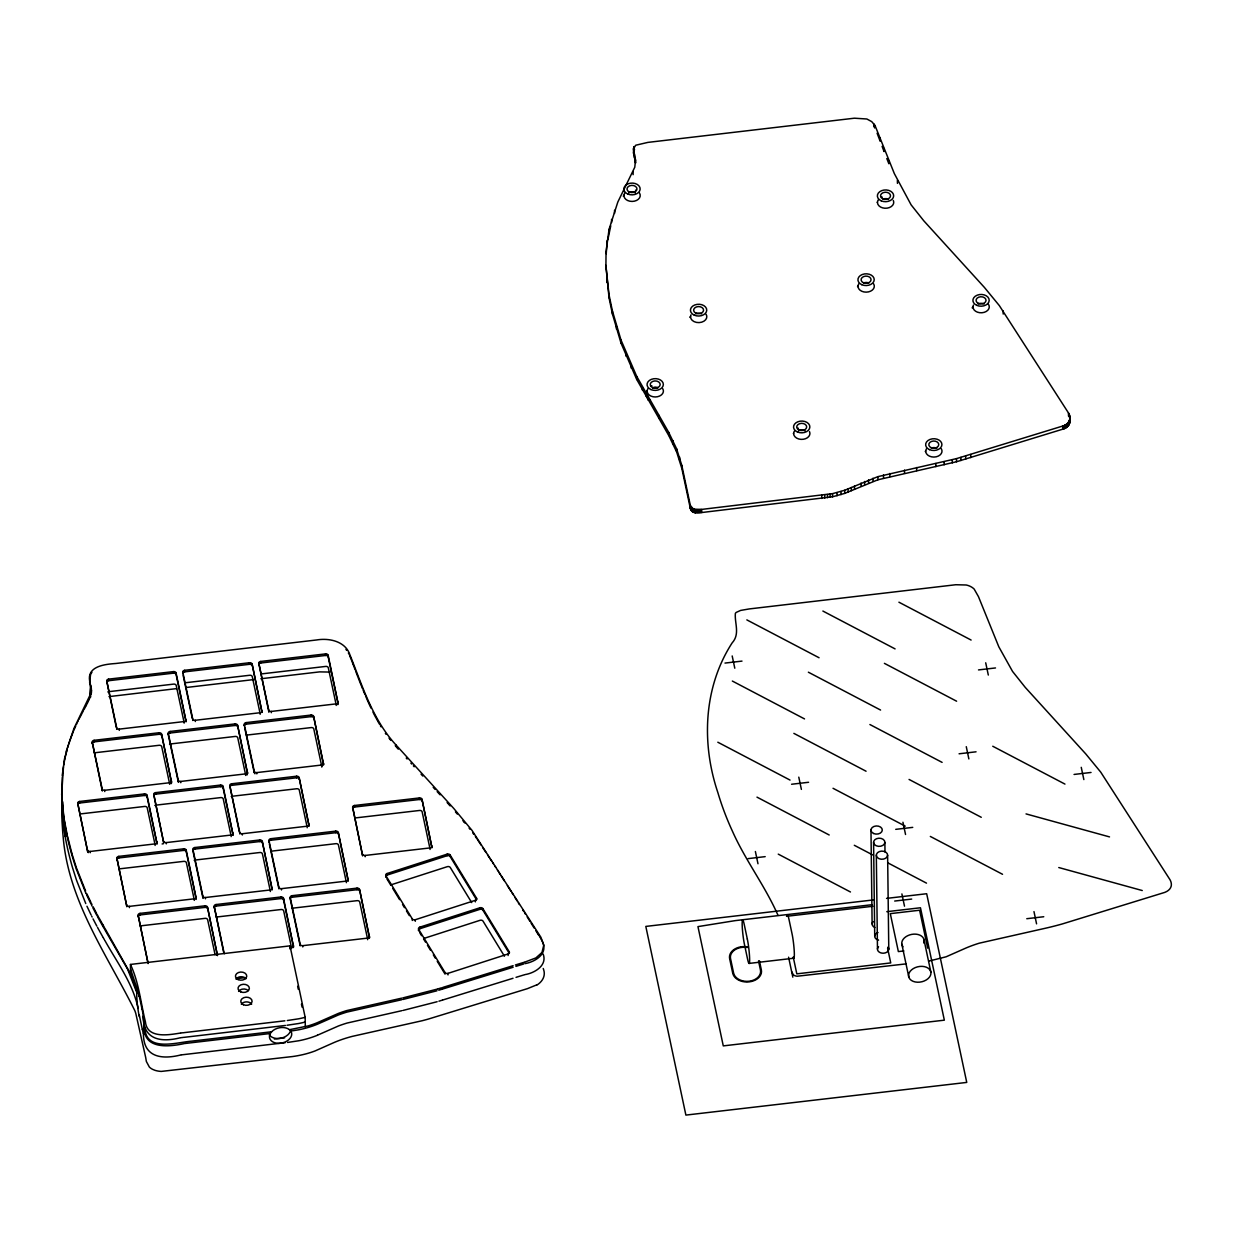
<?xml version="1.0" encoding="UTF-8"?>
<svg xmlns="http://www.w3.org/2000/svg" width="1233" height="1233" viewBox="0 0 1233 1233"><rect width="100%" height="100%" fill="white"/><g stroke="black" fill="none" stroke-linecap="round" stroke-linejoin="round"><path stroke-width="1.5" d="M72.47 867.508C65.272 842.309 60.278 815.984 62.267 789.69M605.896 268.424L606.035 252.272L609.04 229.369L617.825 202.027L634.779 167.226L635.534 159.951L633.454 148.946L635.719 145.232L647.864 142.396L854.407 118.198L866.861 119L871.716 121.62L874.998 125.473L894.357 173.637L911.125 204.863L923.825 220.846L984.381 287.397L999.331 305.599L1068.132 412.423C1072.232 417.432 1068.826 424.953 1062.692 426.048L956.515 458.614L877.881 476.647L844.713 490.256L832.537 493.647L701.639 509.414L693.547 509.183L690.357 505.545L681.803 465.38L676.609 448.797L668.702 432.351L636.706 376.358L620.985 340L612.416 310.947L609.01 294.718L605.865 265.295L609.04 297.847L612.447 314.091L621.016 343.128L636.737 379.487L668.733 435.48L676.64 451.925L681.849 468.509L690.388 508.69L693.578 512.312L701.669 512.543L832.583 496.776L844.744 493.385L877.911 479.776L956.546 461.743L1062.723 429.192C1068.934 427.99 1071.23 421.378 1069.658 415.814M90.965 694.78A24.352 17.57 -0.7 0 0 91.442 692.329L91.35 688.8A30.964 22.348 -0.7 0 0 91.257 688.137L89.732 681.464A43.91 31.688 -0.7 0 1 89.624 680.755C87.081 666.02 105.391 664.248 115.825 663.493L316.665 639.958C329.257 637.815 345.41 641.299 349.91 654.769C362.394 685.98 372.69 719.656 395.947 744.917M91.412 690.696L91.427 690.634A24.352 17.57 -0.7 0 1 90.934 693.223L73.965 728.379L66.243 751.298M62.359 776.127L62.436 775.172M62.313 774.941L64.548 758.634L67.276 748.878M62.667 801.866L61.989 819.236A105.591 76.199 -0.7 0 0 62.004 821.07L62.791 832.953A174.608 126.028 -0.7 0 0 63.083 835.897C68.015 900.768 106.901 954.527 134.875 1010.752A109.275 78.881 -0.7 0 1 135.815 1013.541L145.556 1056.881A75.645 54.591 -0.7 0 1 145.879 1058.577L146.172 1060.411A38.67 27.912 -0.7 0 0 146.403 1061.567L149.347 1067.038A13.748 9.926 -0.7 0 0 152.815 1069.443L155.111 1070.367A19.697 14.21 -0.7 0 0 161.276 1071.415L292.56 1056.542A88.576 63.931 -0.7 0 0 305.553 1053.984L307.171 1053.537A74.412 53.713 -0.7 0 0 315.139 1050.917L333.511 1042.764A98.101 70.805 -0.7 0 1 337.827 1040.991A108.504 78.311 -0.7 0 1 341.603 1039.604A110.893 80.037 -0.7 0 1 352.191 1036.398L422.133 1020.739A219.644 158.533 -0.7 0 0 428.159 1019.121L527.447 988.65L536.694 984.89M62.267 777.283L62.004 798.953M606.235 253.705L607.145 240.327M63.469 766.772L61.665 794.468L64.131 820.022M63.762 764.999L64.733 759.328M607.823 239.803L610.751 225.839M64.825 758.881L65.935 754.164M66.674 751.236L66.274 752.87M67.568 747.799L68.431 744.948M68.709 744.1L69.634 741.372M90.626 695.89L89.577 698.587M70.004 740.309L70.897 737.843M71.206 737.01L73.456 731.2M73.795 730.368L74.519 728.703M74.704 728.287L75.814 725.821M89.362 699.065L88.576 700.776M90.626 685.517L89.778 693.285A43.91 31.688 -0.7 0 0 89.886 693.994L90.61 697.138M76.585 724.187L76.97 723.386M90.595 674.359L89.639 682.327A43.91 31.688 -0.7 0 0 89.762 683.02L91.273 689.709A30.964 22.348 -0.7 0 1 91.365 690.357L91.396 690.68M77.741 721.783L78.342 720.581M88.206 701.515L87.281 703.396M634.517 149.332L633.546 153.015L635.581 163.095L635.534 159.951M78.943 719.378L79.544 718.176M79.96 717.329L80.823 715.649M86.88 704.151L86.002 705.862M81.255 714.816L82.133 713.152M85.694 706.432L83.936 709.73M82.58 712.32L83.32 710.902M90.918 673.773L91.936 672.324M317.42 1035.227L338.428 1025.979A106.5 76.862 -0.7 0 1 347.089 1023.051L401.881 1010.675M387.07 873.534L387.085 875.091A2.266 1.634 -0.7 0 0 385.929 877.264L385.914 875.692A2.266 1.634 -0.7 0 1 387.07 873.534L447.147 854.145A2.266 1.634 -0.7 0 1 450.122 854.962L476.508 898.163L476.524 899.736L450.153 856.534L450.122 854.962M387.085 875.091L447.163 855.702A2.266 1.634 -0.7 0 1 450.153 856.534M390.984 884.847L447.302 866.676A2.266 1.634 -0.7 0 1 450.276 867.493L471.715 902.602M385.914 875.692L412.284 918.893A2.266 1.634 -0.7 0 0 415.274 919.726L475.337 900.321A2.266 1.634 -0.7 0 0 476.508 898.163M419.821 927.17L419.836 928.742A2.266 1.634 -0.7 0 0 418.681 930.9L418.65 929.328A2.266 1.634 -0.7 0 1 419.821 927.17L479.884 907.781A2.266 1.634 -0.7 0 1 482.874 908.598L509.244 951.799L509.26 953.371L482.889 910.17L482.874 908.598M419.836 928.742L479.914 909.337A2.266 1.634 -0.7 0 1 482.889 910.17M423.72 938.483L480.038 920.311A2.266 1.634 -0.7 0 1 483.028 921.128L504.451 956.238M418.65 929.328L445.036 972.529A2.266 1.634 -0.7 0 0 448.011 973.361L508.088 953.972A2.266 1.634 -0.7 0 0 509.244 951.799M515.394 964.961L524.318 962.233M515.903 966.379L523.686 963.99M516.026 977.337L524.472 974.764M442.755 987.433L513.128 965.67M442.555 989.066L513.144 967.242M442.323 989.128L438.778 990.222M442.678 1000.025L513.02 978.278M442.447 1000.102L438.917 1001.181M441.584 987.787L438.054 988.866M437.345 989.082L402.898 997.898M437.006 990.762L402.914 999.47M437.145 1001.72L403.052 1010.428M524.965 962.048L535.893 957.918L541.965 952.492L543.799 945.064L540.871 937.219L471.962 830.318L453.775 808.463L396.024 744.994M524.981 963.62C534.336 962.048 547.159 954.758 543.152 943.43M525.119 974.579C534.583 973.053 547.514 965.47 543.167 954.08M285.116 1042.748L280.708 1043.257A11.313 7.752 -12.1 0 1 270.582 1033.1A11.313 7.752 -12.1 0 1 289.508 1029.694L308.065 1025.933A78.064 56.348 -0.7 0 0 317.266 1022.696L338.274 1013.449A106.5 76.862 -0.7 0 1 346.935 1010.521L401.742 998.144M104.774 928.079L130.559 973.839L130.436 964.437L290.002 945.865L305.168 1017.317L303.457 1017.749A85.092 61.419 -0.7 0 1 298.494 1018.828L287.304 1020.523M305.229 1022.003L303.503 1022.45A85.092 61.419 -0.7 0 1 298.556 1023.529L287.058 1025.255M401.758 999.716L346.951 1012.093A106.5 76.862 -0.7 0 0 338.289 1015.021L317.297 1024.269A80.237 57.92 -0.7 0 1 298.633 1029.802L290.818 1031.065A11.313 7.706 -13.1 0 1 280.708 1043.21L181.436 1054.878M928.881 961.093L946.112 956.793L966.009 948.007A110.569 79.806 -0.7 0 1 979.279 943.183L1045.522 928.218A261.797 188.957 -0.7 0 0 1062.353 923.933L1164.091 892.6A12.762 9.217 -0.7 0 0 1165.293 892.168A11.636 8.4 -0.7 0 0 1171.103 886.435A13.393 9.664 -0.7 0 0 1171.335 884.97A15.12 10.912 -0.7 0 0 1171.18 882.89L1171.057 882.35A19.574 14.133 -0.7 0 0 1170.703 881.241A21.192 15.289 -0.7 0 0 1169.886 879.545L1100.73 772.135L1085.78 753.933L1025.24 687.382L1012.54 671.415L998.807 646.786L978.463 596.633L974.178 589.097A16.322 11.775 -0.7 0 0 973.13 588.156A14.981 10.82 -0.7 0 0 966.21 584.997L955.806 584.735L749.263 608.932L740.617 610.427L736.24 612.4A5.379 3.884 -0.7 0 0 735.361 613.448C734.498 623.281 740.247 634.024 732.125 642.917C703.488 687.228 701.284 743.36 717.853 792.557A502.34 362.579 -0.7 0 0 732.618 831.612C745.58 860.68 765.246 886.203 778.008 915.348M108.982 696.614L176.442 688.63M287.566 1042.455L298.756 1040.76A80.237 57.92 -0.7 0 0 317.451 1035.258M285.44 1025.455L183.979 1037.354M284.638 1037.847L279.691 1038.417A11.313 7.691 -13.1 0 0 290.68 1030.048M185.721 687.552L253.967 679.553M260.857 678.751L319.609 671.877L329.935 672.077M284.854 1020.816L184.21 1032.622M271.614 1031.774L191.654 1041.145C176.242 1042.394 146.003 1052.258 144.831 1027.906M184.935 1043.503L270.335 1033.501M905.978 963.898L797.304 976.212A7.86 5.672 -0.7 0 1 796.071 976.043A5.949 4.285 -0.7 0 1 794.946 975.719A5.194 3.745 -0.7 0 1 793.374 974.81L791.648 971.635M274.343 1039.049L279.49 1038.448A11.313 7.752 -12.1 0 1 269.333 1034.857M116.303 727.455L106.747 681.017A2.266 1.634 -0.7 0 1 108.643 679.136L173.499 671.6A2.266 1.634 -0.7 0 1 176.072 672.941L186.029 721.259A2.266 1.634 -0.7 0 1 185.998 721.875M252.133 665.666A2.266 1.634 -0.7 0 0 249.559 664.31L184.703 671.862A2.266 1.634 -0.7 0 0 182.808 673.727L182.792 672.17A2.266 1.634 -0.7 0 1 184.688 670.29L249.528 662.737A2.266 1.634 -0.7 0 1 252.118 664.094L262.059 712.412L252.118 664.094M268.948 712.073A2.266 1.634 -0.7 0 1 268.779 711.641L258.822 663.308A2.266 1.634 -0.7 0 1 260.718 661.443L325.574 653.891A2.266 1.634 -0.7 0 1 328.148 655.247L338.104 703.565A2.266 1.634 -0.7 0 1 337.811 704.644M106.778 682.573A2.266 1.634 -0.7 0 1 108.658 680.708L173.514 673.156A2.266 1.634 -0.7 0 1 176.103 674.513L186.029 721.259M258.838 664.88A2.266 1.634 -0.7 0 1 260.733 663.015L325.589 655.463A2.266 1.634 -0.7 0 1 328.163 656.819L338.104 703.565M184.827 682.82L249.683 675.268A2.266 1.634 -0.7 0 1 252.272 676.624L259.716 711.688M260.872 673.973L325.728 666.421A2.266 1.634 -0.7 0 1 328.302 667.777L335.746 702.841M106.747 681.017L116.688 727.763A2.266 1.634 -0.7 0 0 119.262 729.119L184.118 721.567A2.266 1.634 -0.7 0 0 186.013 719.702M182.792 672.17L192.718 718.916A2.266 1.634 -0.7 0 0 195.292 720.272L260.148 712.72A2.266 1.634 -0.7 0 0 262.043 710.855M258.822 663.308L268.748 710.069A2.266 1.634 -0.7 0 0 271.337 711.426L336.177 703.873A2.266 1.634 -0.7 0 0 338.073 702.009M724.989 663.077L741.989 661.104M102.37 790.923A2.266 1.634 -0.7 0 1 102.2 790.492L92.244 742.174A2.266 1.634 -0.7 0 1 94.14 740.309L158.995 732.756A2.266 1.634 -0.7 0 1 161.569 734.113L171.526 782.431L161.569 734.113M168.289 734.591L168.274 733.327A2.266 1.634 -0.7 0 1 170.169 731.446L235.025 723.91A2.266 1.634 -0.7 0 1 237.599 725.251L247.556 773.584L237.599 725.251M313.66 717.976A2.266 1.634 -0.7 0 0 311.086 716.62L246.23 724.172A2.266 1.634 -0.7 0 0 244.334 726.037L244.319 724.48A2.266 1.634 -0.7 0 1 246.199 722.6L311.055 715.063A2.266 1.634 -0.7 0 1 313.644 716.404L323.585 764.722L313.644 716.404M92.259 743.746A2.266 1.634 -0.7 0 1 94.155 741.865L159.011 734.313A2.266 1.634 -0.7 0 1 161.585 735.669M168.289 734.436A2.266 1.634 -0.7 0 1 170.185 733.019L235.041 725.466A2.266 1.634 -0.7 0 1 237.63 726.823M94.294 752.824L159.149 745.287A2.266 1.634 -0.7 0 1 161.723 746.628L169.168 781.691M246.353 735.13L311.209 727.578A2.266 1.634 -0.7 0 1 313.798 728.934L321.859 766.926M978.509 669.92L995.509 667.947M92.244 742.174L102.169 788.935A2.266 1.634 -0.7 0 0 104.759 790.276L169.599 782.739A2.266 1.634 -0.7 0 0 171.495 780.859M168.274 733.327L178.215 780.073A2.266 1.634 -0.7 0 0 180.789 781.429L245.644 773.877A2.266 1.634 -0.7 0 0 247.54 772.012M244.319 724.48L254.245 771.226A2.266 1.634 -0.7 0 0 256.818 772.582L321.674 765.03A2.266 1.634 -0.7 0 0 323.57 763.165M77.741 803.33L87.682 851.649L77.741 803.33A2.266 1.634 -0.7 0 1 79.636 801.465L144.477 793.913A2.266 1.634 -0.7 0 1 147.066 795.27L157.007 843.588A2.266 1.634 -0.7 0 1 157.023 844.035M153.771 794.484L163.712 842.802L153.771 794.484A2.266 1.634 -0.7 0 1 155.666 792.619L220.522 785.067A2.266 1.634 -0.7 0 1 223.096 786.423L233.037 834.741A2.266 1.634 -0.7 0 1 233.006 835.357M239.356 832.09L229.8 785.637A2.266 1.634 -0.7 0 1 231.696 783.772L296.552 776.22A2.266 1.634 -0.7 0 1 299.126 777.576L309.082 825.894L299.126 777.576M77.756 804.902A2.266 1.634 -0.7 0 1 79.652 803.022L144.508 795.485A2.266 1.634 -0.7 0 1 147.081 796.842L157.007 843.588M153.786 796.056A2.266 1.634 -0.7 0 1 155.682 794.175L220.537 786.639A2.266 1.634 -0.7 0 1 223.111 787.979L233.037 834.741M229.816 787.209A2.266 1.634 -0.7 0 1 231.712 785.329L296.567 777.792A2.266 1.634 -0.7 0 1 299.157 779.133M79.775 813.996L144.631 806.444A2.266 1.634 -0.7 0 1 147.22 807.8L154.664 842.863M352.669 807.353L362.61 855.671L352.669 807.353A2.266 1.634 -0.7 0 1 354.549 805.488L419.405 797.936A2.266 1.634 -0.7 0 1 421.994 799.292L431.935 847.61L421.994 799.292M352.684 808.925A2.266 1.634 -0.7 0 1 354.58 807.045L419.436 799.508A2.266 1.634 -0.7 0 1 422.01 800.849M354.703 818.003L419.559 810.466A2.266 1.634 -0.7 0 1 422.148 811.823L429.593 846.886M87.666 850.092A2.266 1.634 -0.7 0 0 90.24 851.448L155.096 843.896A2.266 1.634 -0.7 0 0 156.992 842.016M163.696 841.245A2.266 1.634 -0.7 0 0 166.285 842.586L231.126 835.049A2.266 1.634 -0.7 0 0 233.022 833.169M229.8 785.637L239.741 832.398A2.266 1.634 -0.7 0 0 242.315 833.739L307.171 826.202A2.266 1.634 -0.7 0 0 309.067 824.322M959.074 753.795L976.058 751.806M116.904 858.245L126.845 906.579L116.904 858.245A2.266 1.634 -0.7 0 1 118.784 856.38L183.64 848.828A2.266 1.634 -0.7 0 1 186.229 850.184L196.17 898.503A2.266 1.634 -0.7 0 1 196.001 899.427M192.949 850.678L192.934 849.398A2.266 1.634 -0.7 0 1 194.829 847.533L259.685 839.981A2.266 1.634 -0.7 0 1 262.259 841.338L272.2 889.656L262.259 841.338M338.304 834.047A2.266 1.634 -0.7 0 0 335.73 832.707L270.875 840.243A2.266 1.634 -0.7 0 0 268.979 842.124L268.964 840.552A2.266 1.634 -0.7 0 1 270.859 838.687L335.715 831.134A2.266 1.634 -0.7 0 1 338.289 832.491L348.245 880.809L338.289 832.491M116.919 859.817A2.266 1.634 -0.7 0 1 118.815 857.952L183.671 850.4A2.266 1.634 -0.7 0 1 186.245 851.756L196.17 898.503M192.98 850.354A2.266 1.634 -0.7 0 1 194.845 849.09L259.701 841.553A2.266 1.634 -0.7 0 1 262.275 842.894M791.586 784.25L808.586 782.277M118.938 868.911L183.794 861.358A2.266 1.634 -0.7 0 1 186.383 862.715L193.828 897.778M271.013 851.202L335.869 843.665A2.266 1.634 -0.7 0 1 338.443 845.021L345.887 880.085M362.594 854.115A2.266 1.634 -0.7 0 0 365.168 855.455L430.024 847.919A2.266 1.634 -0.7 0 0 431.92 846.038M1074.051 774.447L1091.035 772.459M126.829 905.007A2.266 1.634 -0.7 0 0 129.403 906.363L194.259 898.811A2.266 1.634 -0.7 0 0 196.155 896.93M192.934 849.398L202.859 896.16A2.266 1.634 -0.7 0 0 205.449 897.516L270.289 889.964A2.266 1.634 -0.7 0 0 272.185 888.084M268.964 840.552L278.889 887.313A2.266 1.634 -0.7 0 0 281.478 888.654L346.334 881.117A2.266 1.634 -0.7 0 0 348.23 879.237M147.729 961.694L138.173 915.256A2.266 1.634 -0.7 0 1 140.069 913.376L204.909 905.823A2.266 1.634 -0.7 0 1 207.498 907.18L217.44 955.498L207.498 907.18M223.759 952.847L214.203 906.394A2.266 1.634 -0.7 0 1 216.099 904.529L280.954 896.977A2.266 1.634 -0.7 0 1 283.528 898.333L293.485 946.651A2.266 1.634 -0.7 0 1 293.3 947.576M290.248 898.826L290.233 897.547A2.266 1.634 -0.7 0 1 292.129 895.682L356.984 888.13A2.266 1.634 -0.7 0 1 359.558 889.486L369.515 937.804L359.558 889.486M138.188 916.813A2.266 1.634 -0.7 0 1 140.084 914.948L204.94 907.396A2.266 1.634 -0.7 0 1 207.514 908.752M214.218 907.966A2.266 1.634 -0.7 0 1 216.114 906.101L280.97 898.549A2.266 1.634 -0.7 0 1 283.544 899.905L293.485 946.651M290.356 898.348A2.266 1.634 -0.7 0 1 292.159 897.239L357 889.702A2.266 1.634 -0.7 0 1 359.589 891.058M895.744 829.347L912.744 827.374M140.223 925.906L205.063 918.354A2.266 1.634 -0.7 0 1 207.653 919.71L215.097 954.774M216.253 917.059L281.109 909.507A2.266 1.634 -0.7 0 1 283.682 910.863L291.127 945.927M748.184 858.615L765.184 856.642M290.233 897.547L300.174 944.308A2.266 1.634 -0.7 0 0 302.748 945.665L367.604 938.113A2.266 1.634 -0.7 0 0 369.499 936.232M873.18 899.951L645.815 926.415L685.887 1115.094L966.749 1082.42L926.677 893.725L886.558 898.395M894.696 901.046L911.696 899.073M236.828 978.632L245.228 977.646M871.947 904.714L735.284 920.619L697.955 926.615L723.278 1045.892L944.339 1020.169L920.465 907.765L886.789 911.68M786.515 916.304L872.933 906.255M1026.781 918.708L1043.765 916.735M749.078 963.42L793.805 958.226M183.625 1032.684L181.174 1032.961M903.866 950.936L898.364 951.583L890.303 913.638L919.618 910.231L927.678 948.162M183.393 1037.415L180.912 1037.693M184.349 1043.58C167.518 1047.218 142.35 1049.375 144.184 1025.055M180.527 1033.038C168.659 1034.949 147.051 1038.941 145.402 1021.756C140.685 1002.629 138.944 982.501 130.467 964.499M180.789 1054.955C161.23 1059.887 143.12 1057.097 143.444 1033.362M180.265 1037.77C160.752 1042.748 142.905 1039.619 143.244 1016.131M1026.041 813.903L1109.515 836.899M1058.777 867.539L1142.251 890.534M898.919 602.197L971.111 640.05M822.873 611.044L895.081 648.897M884.4 663.354L956.608 701.207M992.75 746.242L1064.958 784.096M746.844 619.891L819.051 657.744M808.37 672.201L880.578 710.054M869.897 724.526L942.104 762.379M732.34 681.048L804.533 718.916M909.06 779.441L981.268 817.294M793.867 733.373L866.059 771.226M930.329 836.436L1002.537 874.289M833.03 788.288L905.222 826.141M717.822 742.22L790.029 780.073M854.299 845.283L872.764 854.962M887.883 862.884L926.507 883.136M756.985 797.135L829.192 834.988M778.254 854.13L850.462 891.983M413.363 765.847L414.196 766.756M421.054 774.17L422.78 776.035M410.866 763.135L411.699 764.044M433.215 787.332L435.172 789.474M437.145 791.617L440.089 794.823M407.075 759.004L406.227 758.064M447.101 802.513L447.795 803.3M448.149 803.7L448.935 804.579M449.336 805.026L450.122 805.92M398.29 749.171L397.519 748.292M455.439 811.884L457.335 814.073M397.118 747.83L396.394 746.982M345.949 649.406L346.72 650.361M463.916 821.856L462.93 820.7M464.163 822.149L464.887 823.028M396.04 746.566L395.254 745.626M390.892 740.401L390.198 739.553M389.859 739.137L389.027 738.12M469.11 828.144L469.989 829.27M472.825 833.015L473.672 834.155M386.114 734.344L385.374 733.311M475.383 836.544L476.246 837.793M476.524 838.193L477.048 838.964M488.931 856.966L489.47 857.767M491.289 860.511L491.875 861.389M482.581 847.364L484.631 850.462M490.071 858.677L490.996 860.064M487.559 854.901L488.468 856.272M477.957 840.336L479.776 843.095M480.223 843.788L481.055 845.052M485.093 851.14L485.987 852.496M492.691 862.638L493.508 863.886M500.29 874.49L498.779 872.132M501.292 876.046L504.328 880.824M510.801 890.95L507.395 885.618M497.438 870.036L498.009 870.914M513.159 894.649L512.157 893.062M495.08 866.321L495.712 867.323M537.85 933.936L537.002 932.58M538.174 934.414L538.682 935.23M514.855 897.331L515.456 898.271M516.057 899.227L517.166 900.999M518.276 902.756L519.386 904.529M522.715 909.846L523.825 911.603M524.934 913.376L525.489 914.254M527.169 916.92L527.724 917.799M528.279 918.677L529.943 921.344M531.053 923.101L531.608 923.995M532.163 924.873L532.718 925.767M535.785 930.653L536.447 931.701M534.151 928.048L533.273 926.646M539.438 936.417L540.254 937.743M874.629 127.955L874.998 125.473M381.074 726.823L380.365 725.667M386.9 878.852L390.815 885.263M392.772 888.454L399.6 899.658M402.544 904.467L404.486 907.658M406.443 910.863L409.371 915.657M419.652 932.487L421.609 935.693M423.551 938.899L425.508 942.089M427.466 945.295L430.394 950.104M433.322 954.897L435.28 958.103M437.237 961.293L445.051 974.101L445.036 972.529M540.655 938.39L541.626 940.085M379.471 724.141L377.76 721.166M104.79 929.636L127.585 969.138L136.801 992.611A14.472 1.711 82.1 0 0 137.31 1002.83M104.928 940.594C117.089 962.449 132.856 983.348 138.111 1008.301M104.312 927.278L102.986 924.95M104.327 928.834L103.187 926.846M104.466 939.808L103.31 937.804M102.894 924.796L98.917 917.722M102.909 926.353L98.933 919.279M103.048 937.327L99.072 930.237M377.344 720.426L376.527 718.931M98.47 916.905L97.361 914.871M98.486 918.462L97.376 916.427M98.625 929.435L97.515 927.386M376.111 718.176L375.31 716.666M348.369 652.951L348.985 654.153M96.667 913.561L93.107 906.748M96.683 915.133L92.907 907.889M96.821 926.091L93.03 918.847M541.857 940.486L542.828 942.551M374.909 715.895L374.123 714.385M373.738 713.614L372.967 712.088M91.966 904.498L91.55 903.681M91.982 906.055L91.581 905.253M92.121 917.028L91.704 916.211M90.965 902.479L86.788 893.694M90.98 904.036L86.803 895.25M91.119 914.994L86.942 906.224M371.087 708.235L370.347 706.694M370.008 705.97L369.33 704.521M368.991 703.781L368.004 701.592M130.698 969.585L137.896 991.07M130.76 974.286L136.817 991.178M86.171 893.833L85.801 893.016M367.681 700.868L366.895 699.019M85.616 891.043L76.446 867.909M85.632 892.615L76.477 869.481M85.771 903.573L76.6 880.439M364.228 692.776L365.045 694.672M349.571 655.478L350.588 657.944M363.966 692.129L363.103 690.079M365.584 695.951L366.633 698.402M362.456 688.523L361.855 687.028M350.835 658.545L351.467 660.148M361.469 686.072L360.73 684.207M360.56 683.791L358.032 677.349M886.804 158.518L888.854 163.727L888.808 160.598M351.975 661.443L352.992 664.063M357.632 676.316L356.83 674.235M877.095 133.21L880.131 141.148L880.085 138.019M353.193 664.618L355.196 669.889M356.568 673.511L355.736 671.338M882.104 146.373L884.076 151.582L884.03 148.453M543.244 968.491L543.768 970.124A21.023 15.181 -0.7 0 1 536.91 985.059M76.323 867.523L72.454 855.394M76.354 869.095C69.079 847.826 64.024 825.771 62.297 803.346M76.477 880.054L72.608 867.924M72.331 854.978L71.776 853.082M71.668 852.666L67.491 836.144M144.477 1027.829L144.384 1027.459A14.472 1.464 83.1 0 0 144.246 1025.209M142.103 1009.457L139.036 994.939M142.35 1029.493L139.267 1014.99M1081.249 767.327L1083.853 779.58M985.706 662.799L988.311 675.052M1033.978 911.603L1036.568 923.856M966.271 746.674L968.861 758.927M902.941 822.241L905.546 834.494M923.902 939.346L930.9 972.282A11.313 7.752 -12 0 1 915.163 981.946A11.313 7.752 -12 0 1 913.252 968.629A11.313 7.752 -12 0 1 930.9 972.282M901.893 893.925L904.498 906.178M901.801 944.046L908.798 976.998M887.606 948.131L890.735 962.927L796.811 973.854L793.281 957.209M798.784 777.144L801.388 789.397M732.186 655.956L734.791 668.209M788.581 957.193L792.819 977.153M755.382 851.51L757.987 863.763M759.42 960.831L761.347 969.893A14.472 10.45 -0.7 0 1 749.232 981.869A14.472 10.45 -0.7 0 1 732.726 973.222L729.643 958.719A14.472 10.45 -0.7 0 1 747.537 946.898M758.526 960.923L760.453 970.001A13.578 9.802 -0.7 0 1 749.094 981.237A13.578 9.802 -0.7 0 1 733.62 973.114L730.537 958.611A13.578 9.802 -0.7 0 1 747.306 947.53M367.172 937.08L359.712 902.017A2.266 1.634 -0.7 0 0 357.138 900.66L292.283 908.212A2.266 1.634 -0.7 0 0 291.682 908.336M306.724 825.17L299.28 790.091A2.266 1.634 -0.7 0 0 296.706 788.75L231.85 796.287A2.266 1.634 -0.7 0 0 231.249 796.426M290.264 899.119L300.189 945.865L300.174 944.308M244.735 727.917L254.26 772.798L254.245 771.226M269.38 843.989L278.92 888.87L278.889 887.313M297.646 986.292L298.278 989.267M301.438 1004.155L302.07 1007.13M245.197 772.844L237.753 737.781A2.266 1.634 -0.7 0 0 235.179 736.44L170.324 743.977A2.266 1.634 -0.7 0 0 169.522 744.193M269.857 888.931L262.413 853.868A2.266 1.634 -0.7 0 0 259.839 852.512L194.984 860.064A2.266 1.634 -0.7 0 0 194.182 860.264M230.694 834.017L223.25 798.953A2.266 1.634 -0.7 0 0 220.676 797.597L155.82 805.149A2.266 1.634 -0.7 0 0 154.834 805.442M183.208 675.607L192.333 718.608M183.686 720.534L176.227 685.471A2.266 1.634 -0.7 0 0 173.653 684.115L108.797 691.667A2.266 1.634 -0.7 0 0 107.81 691.96M214.203 906.394L224.129 953.155A2.266 1.634 -0.7 0 0 224.421 953.725M168.305 734.899L178.23 781.645A2.266 1.634 -0.7 0 0 178.631 782.354M192.949 850.97L202.875 897.716A2.266 1.634 -0.7 0 0 203.168 898.302M138.173 915.256L148.114 963.574M67.322 835.373L64.286 819.837M67.014 835.373L67.183 836.159M61.897 798.969L62.205 803.084M1069.782 416.353L1069.828 422.549M1069.689 419.883L1069.581 423.489M1069.365 420.807L1069.396 423.936M1069.15 421.239L1069.181 424.368M1068.795 413.579L1068.826 416.708M1068.903 421.671L1068.949 424.799M1068.472 412.993L1068.518 416.122M1068.641 422.087L1068.687 425.215M1068.348 422.487L1068.379 425.616M1068.025 422.873L1068.055 426.001M1067.67 423.243L1067.701 426.371M1067.285 423.597L1067.316 426.726M1066.869 423.936L1066.915 427.065M1066.437 424.26L1066.468 427.389M1065.975 424.568L1066.006 427.697M1065.482 424.861L1065.528 427.99M1064.973 425.138L1065.019 428.267M1064.433 425.4L1064.48 428.529M1063.879 425.632L1063.909 428.76M1063.293 425.847L1063.339 428.992M1062.692 426.048L1062.723 429.192M1003.169 310.916L1003.215 314.061M970.725 454.484L970.756 457.613M965.655 456.025L965.701 459.154M960.954 457.381L960.985 460.51M956.515 458.614L956.546 461.743M952.277 459.709L952.323 462.853M944.124 461.681L944.154 464.81M935.862 463.5L935.893 466.629M916.658 467.523L916.689 470.652M904.498 470.143L904.544 473.272M897.393 180.249L897.439 183.378M889.841 473.457L889.887 476.585M883.475 475.044L883.522 478.173M887.621 855.27A5.656 4.084 -0.7 0 1 878.99 858.661A5.656 4.084 -0.7 0 1 879.299 851.602A5.656 4.084 -0.7 0 1 887.621 855.27L888.777 949.225M884.878 842.37A5.656 4.084 -0.7 0 1 876.247 845.776A5.656 4.084 -0.7 0 1 876.555 838.702A5.656 4.084 -0.7 0 1 884.878 842.37L885.001 851.957M873.719 123.624L873.765 126.752M877.881 476.647L877.911 479.776M872.933 478.25L872.964 481.379M876.324 855.085L877.464 949.04M873.58 842.185L874.721 936.14M868.541 479.868L868.571 482.997M870.976 829.932L872.116 923.887M864.595 481.471L864.641 484.6M861.019 483.043L861.05 486.172M854.469 486.095L854.515 489.224M851.309 487.544L851.356 490.688M848.088 488.946L848.134 492.075M844.713 490.256L844.744 493.385M841.06 491.489L841.091 494.618M837.037 492.614L837.084 495.743M832.537 493.647L832.583 496.776M830.086 494.109L830.133 497.253M827.482 494.556L827.513 497.685M824.692 494.957L824.723 498.101M821.733 495.342L821.764 498.471M701.639 509.414L701.669 512.543M700.606 509.522L700.652 512.651M699.604 509.614L699.635 512.758M698.618 509.691L698.664 512.82M697.678 509.722L697.708 512.866M696.768 509.722L696.799 512.851M695.89 509.676L695.921 512.805M695.474 509.63L695.504 512.758M695.058 509.583L695.104 512.712M694.657 509.506L694.703 512.635M694.271 509.414L694.318 512.543M693.902 509.306L693.948 512.435M693.547 509.183L693.578 512.312M693.193 509.044L693.239 512.173M692.869 508.875L692.9 512.003M692.561 508.69L692.592 511.834M692.252 508.489L692.299 511.618M691.975 508.258L692.006 511.402M691.698 508.011L691.744 511.156M691.451 507.749L691.497 510.878M691.22 507.441L691.266 510.57M691.004 507.117L691.05 510.246M690.634 506.393L690.85 509.907M690.357 505.545L690.526 509.121M690.249 505.083L690.28 508.212M681.803 465.38L681.849 468.509M679.599 457.027L679.63 460.156M676.609 448.797L676.64 451.925M672.941 440.613L672.971 443.741M668.702 432.351L668.733 435.48M658.884 415.29L658.915 418.434M647.957 396.872L647.988 400.016M642.316 386.931L642.362 390.06M634.409 154.449L634.456 157.577M634.194 146.542L634.224 149.671M633.947 146.897L633.993 150.041M633.87 151.998L633.916 155.127M636.706 376.358L636.737 379.487M633.762 147.282L633.685 154.033M633.531 148.083L633.546 153.015M633.084 171.541L633.13 174.67M631.219 365.076L631.25 368.205M625.932 352.977L625.979 356.121M620.985 340L621.016 343.128M616.438 326.021L616.469 329.149M614.543 210.273L614.573 213.417M611.553 219.382L611.599 222.51M612.416 310.947L612.447 314.091M609.04 229.369L609.087 232.513M609.01 294.718L609.04 297.847M606.806 279.413L606.836 282.542M508.088 953.972L508.104 955.529M479.884 907.781L479.914 909.337M475.337 900.321L475.368 901.893M447.147 854.145L447.163 855.702M448.011 973.361L448.026 974.918M430.024 847.919L430.04 849.475M419.405 797.936L419.436 799.508M415.274 919.726L415.29 921.282M412.284 918.893L412.3 920.465M367.604 938.113L367.619 939.685M365.168 855.455L365.184 856.735M356.984 888.13L357 889.702M354.549 805.488L354.58 807.045M346.334 881.117L346.35 882.674M336.177 703.873L336.208 705.446M335.715 831.134L335.73 832.707M328.148 655.247L328.163 656.819M325.574 653.891L325.589 655.463M321.674 765.03L321.69 766.602M311.055 715.063L311.086 716.62M307.171 826.202L307.187 827.759M305.168 1017.317L305.291 1026.704M302.748 945.665L302.763 946.929M296.552 776.22L296.567 777.792M292.129 895.682L292.159 897.239M291.589 948.531L291.574 946.959A2.266 1.634 -0.7 0 0 293.454 945.095M290.002 945.865L290.032 949.009M283.528 898.333L283.544 899.905M281.478 888.654L281.494 889.933M280.954 896.977L280.97 898.549M271.337 711.426L271.352 712.689M270.859 838.687L270.875 840.243M268.748 710.069L268.779 711.641M270.289 889.964L270.32 891.521M260.718 661.443L260.733 663.015M260.148 712.72L260.163 714.292M259.685 839.981L259.701 841.553M256.818 772.582L256.834 773.862M249.528 662.737L249.559 664.31M246.199 722.6L246.23 724.172M245.644 773.877L245.66 775.449M242.315 833.739L242.331 835.018M239.741 832.398L239.757 833.955M235.025 723.91L235.041 725.466M231.696 783.772L231.712 785.329M231.126 835.049L231.157 836.606M223.096 786.423L223.111 787.979M220.522 785.067L220.537 786.639M216.099 904.529L216.114 906.101M205.449 897.516L205.464 898.78M204.909 905.823L204.94 907.396M202.859 896.16L202.875 897.716M195.292 720.272L195.307 721.536M194.829 847.533L194.845 849.09M192.718 718.916L192.733 720.488M194.259 898.811L194.275 900.383M184.688 670.29L184.703 671.862M186.229 850.184L186.245 851.756M184.118 721.567L184.133 723.139M183.64 848.828L183.671 850.4M180.789 781.429L180.804 782.708M178.215 780.073L178.23 781.645M176.072 672.941L176.103 674.513M173.499 671.6L173.514 673.156M170.169 731.446L170.185 733.019M169.599 782.739L169.63 784.296M166.285 842.586L166.301 843.865M158.995 732.756L159.011 734.313M155.666 792.619L155.682 794.175M155.096 843.896L155.111 845.453M147.066 795.27L147.081 796.842M144.477 793.913L144.508 795.485M140.069 913.376L140.084 914.948M129.403 906.363L129.419 907.627M119.262 729.119L119.277 730.383M118.784 856.38L118.815 857.952M116.688 727.763L116.703 729.335M108.643 679.136L108.658 680.708M104.759 790.276L104.774 791.555M102.169 788.935L102.2 790.492M94.14 740.309L94.155 741.865M90.24 851.448L90.256 852.712M79.636 801.465L79.652 803.022M64.871 823.659L65.025 836.19M289.462 1029.694A11.313 7.645 -11.7 0 1 290.803 1031.065M162.124 843.973A3.622 2.62 -0.7 0 1 163.388 843.757M247.263 774.648A2.266 1.634 -0.7 0 1 246.985 774.925M217.424 953.941A2.266 1.634 -0.7 0 1 217.147 955.005M148.499 962.711A2.266 1.634 -0.7 0 1 148.099 962.002M143.151 1016.424A14.472 1.248 83.5 0 1 144.091 1025.332M88.406 852.62A2.266 1.634 -0.7 0 1 88.098 852.373M254.984 773.754A2.266 1.634 -0.7 0 1 254.676 773.507M171.495 783.032A2.266 1.634 -0.7 0 1 171.11 783.649M143.675 1033.547A14.472 1.372 83.1 0 1 143.413 1032.977M144.153 1026.534A14.472 1.418 84.2 0 1 143.845 1033.747M143.444 1033.269A14.472 1.356 82.9 0 1 142.35 1029.355M139.36 1016.716A14.472 1.325 83.2 0 1 138.05 1009.673M137.988 1008.748A14.488 1.572 82.3 0 1 137.14 1002.599M136.848 992.288A14.472 1.711 82.3 0 1 136.925 991.609M137.11 992.688A14.488 1.742 84.9 0 1 137.849 990.546M142.103 1009.318A14.472 1.541 83.6 0 1 143.259 1016.038M138.019 992.087A14.472 1.464 83.8 0 1 138.99 996.279M241.344 1004.309A5.656 4.084 -0.7 0 1 246.492 1001.89A5.656 4.084 -0.7 0 1 251.64 1004.232M236.012 979.156A5.656 4.084 -0.7 0 1 240.867 976.736A5.656 4.084 -0.7 0 1 246.03 978.725M238.601 991.409A5.656 4.084 -0.7 0 1 248.326 990.638M878.574 940.116A5.656 4.084 -0.7 0 1 874.736 936.479A5.656 4.084 -0.7 0 1 878.019 932.533M874.921 927.524A5.656 4.084 -0.7 0 1 873.211 921.59M888.007 947.036A5.656 4.084 -0.7 0 1 886.604 952.323A5.656 4.084 -0.7 0 1 879.175 952.076A5.656 4.084 -0.7 0 1 878.559 946.744M793.22 957.317A14.472 1.433 83.4 0 0 794.268 951.706A14.472 1.433 83.4 0 0 792.048 933.813L788.966 919.309A14.472 1.433 83.4 0 0 787.086 915.564M903.034 946.79A11.313 7.752 -12 0 1 911.726 934.383A11.313 7.752 -12 0 1 923.702 942.952M652.766 388.01A4.978 3.591 -0.7 0 1 657.79 387.979M798.46 430.856A4.978 3.591 -0.7 0 1 805.134 430.841M931.347 448.103A4.978 3.591 -0.7 0 1 936.818 448.273M978.201 304.027A4.978 3.591 -0.7 0 1 984.088 303.996M883.522 199.129A4.978 3.591 -0.7 0 1 888.546 199.469M628.753 192.887A4.978 3.591 -0.7 0 1 635.427 192.872M695.751 313.829A4.978 3.591 -0.7 0 1 701.623 313.814M863.639 283.174A4.978 3.591 -0.7 0 1 868.679 283.143M650.084 399.985A9.494 6.859 -0.7 0 1 647.125 390.799M652.781 387.624A9.494 6.859 -0.7 0 1 657.913 387.609M793.389 433.523A9.494 6.859 -0.7 0 1 793.636 433.215M925.259 451.509A9.494 6.859 -0.7 0 1 925.706 450.893M972.174 307.896A9.494 6.859 -0.7 0 1 972.976 306.616M877.218 202.397A9.494 6.859 -0.7 0 1 877.449 202.089M883.552 198.837A9.494 6.859 -0.7 0 1 888.238 198.898M623.281 196.201A9.494 6.859 -0.7 0 1 623.929 195.246M689.879 317.374A9.494 6.859 -0.7 0 1 690.526 316.434M857.551 286.595A9.494 6.859 -0.7 0 1 857.998 285.964M863.67 282.804A9.494 6.859 -0.7 0 1 868.787 282.773M662.676 388.595A8.138 5.872 -0.7 0 1 655.293 396.964A8.138 5.872 -0.7 0 1 647.864 388.703M651.163 386.037A8.138 5.872 -0.7 0 1 651.872 385.775M809.48 431.535A8.138 5.872 -0.7 0 1 800.988 439.364A8.138 5.872 -0.7 0 1 794.761 430.579M797.674 428.468A8.138 5.872 -0.7 0 1 798.383 428.19M941.272 448.689A8.138 5.872 -0.7 0 1 933.874 457.058A8.138 5.872 -0.7 0 1 926.445 448.797M988.172 303.904A8.138 5.872 -0.7 0 1 981.961 312.75A8.138 5.872 -0.7 0 1 973.423 305.075M893.293 200.409A8.138 5.872 -0.7 0 1 884.816 208.238A8.138 5.872 -0.7 0 1 878.574 199.453M881.503 197.342A8.138 5.872 -0.7 0 1 882.212 197.064M639.48 193.042A8.138 5.872 -0.7 0 1 632.097 201.426A8.138 5.872 -0.7 0 1 624.669 193.149M635.457 190.175A8.138 5.872 -0.7 0 1 636.197 190.452M706.077 314.23A8.138 5.872 -0.7 0 1 699.096 322.599A8.138 5.872 -0.7 0 1 690.958 314.893M873.565 283.76A8.138 5.872 -0.7 0 1 866.167 292.144A8.138 5.872 -0.7 0 1 858.738 283.867M747.321 939.022L744.239 924.503A14.472 1.433 83.4 0 0 742.158 924.211A14.472 1.433 83.4 0 0 744.485 944.555L747.552 959.058A14.472 1.433 83.4 0 0 749.633 959.366A14.472 1.433 83.4 0 0 747.321 939.022M243.456 1004.756A5.656 4.084 -0.7 0 0 252.087 1001.366A5.656 4.084 -0.7 0 0 243.764 997.682A5.656 4.084 -0.7 0 0 243.456 1004.756M238.123 979.603A5.656 4.084 -0.7 0 0 246.754 976.212A5.656 4.084 -0.7 0 0 238.416 972.544A5.656 4.084 -0.7 0 0 238.123 979.603M240.712 991.856A5.656 4.084 -0.7 0 0 249.359 988.465A5.656 4.084 -0.7 0 0 241.021 984.782A5.656 4.084 -0.7 0 0 240.712 991.856M873.658 833.523A5.656 4.084 -0.7 0 0 882.289 830.117A5.656 4.084 -0.7 0 0 873.95 826.449A5.656 4.084 -0.7 0 0 873.658 833.523M650.901 389.536A8.138 5.872 -0.7 0 0 663.339 384.65A8.138 5.872 -0.7 0 0 651.348 379.363A8.138 5.872 -0.7 0 0 650.901 389.536M652.581 387.578A4.978 3.591 -0.7 0 0 660.179 384.604A4.978 3.591 -0.7 0 0 652.843 381.367A4.978 3.591 -0.7 0 0 652.581 387.578M797.412 431.966A8.138 5.872 -0.7 0 0 809.85 427.08A8.138 5.872 -0.7 0 0 797.859 421.778A8.138 5.872 -0.7 0 0 797.412 431.966M799.076 430.009A4.978 3.591 -0.7 0 0 806.675 427.019A4.978 3.591 -0.7 0 0 799.354 423.782A4.978 3.591 -0.7 0 0 799.076 430.009M929.497 449.629A8.138 5.872 -0.7 0 0 941.92 444.743A8.138 5.872 -0.7 0 0 929.929 439.457A8.138 5.872 -0.7 0 0 929.497 449.629M931.162 447.671A4.978 3.591 -0.7 0 0 938.76 444.697A4.978 3.591 -0.7 0 0 931.424 441.46A4.978 3.591 -0.7 0 0 931.162 447.671M976.767 305.352A8.138 5.872 -0.7 0 0 989.19 300.467A8.138 5.872 -0.7 0 0 977.199 295.18A8.138 5.872 -0.7 0 0 976.767 305.352M978.432 303.41A4.978 3.591 -0.7 0 0 986.03 300.42A4.978 3.591 -0.7 0 0 978.709 297.184A4.978 3.591 -0.7 0 0 978.432 303.41M881.241 200.84A8.138 5.872 -0.7 0 0 893.663 195.939A8.138 5.872 -0.7 0 0 881.672 190.653A8.138 5.872 -0.7 0 0 881.241 200.84M882.905 198.883A4.978 3.591 -0.7 0 0 890.503 195.893A4.978 3.591 -0.7 0 0 883.167 192.656A4.978 3.591 -0.7 0 0 882.905 198.883M627.705 193.997A8.138 5.872 -0.7 0 0 640.143 189.111A8.138 5.872 -0.7 0 0 628.152 183.809A8.138 5.872 -0.7 0 0 627.705 193.997M629.369 192.04A4.978 3.591 -0.7 0 0 636.968 189.05A4.978 3.591 -0.7 0 0 629.647 185.813A4.978 3.591 -0.7 0 0 629.369 192.04M694.302 315.17A8.138 5.872 -0.7 0 0 706.74 310.284A8.138 5.872 -0.7 0 0 694.749 304.983A8.138 5.872 -0.7 0 0 694.302 315.17M695.967 313.213A4.978 3.591 -0.7 0 0 703.565 310.223A4.978 3.591 -0.7 0 0 696.244 307.002A4.978 3.591 -0.7 0 0 695.967 313.213M861.79 284.7A8.138 5.872 -0.7 0 0 874.212 279.814A8.138 5.872 -0.7 0 0 862.221 274.527A8.138 5.872 -0.7 0 0 861.79 284.7M863.454 282.758A4.978 3.591 -0.7 0 0 871.053 279.768A4.978 3.591 -0.7 0 0 863.732 276.531A4.978 3.591 -0.7 0 0 863.454 282.758"/></g></svg>
